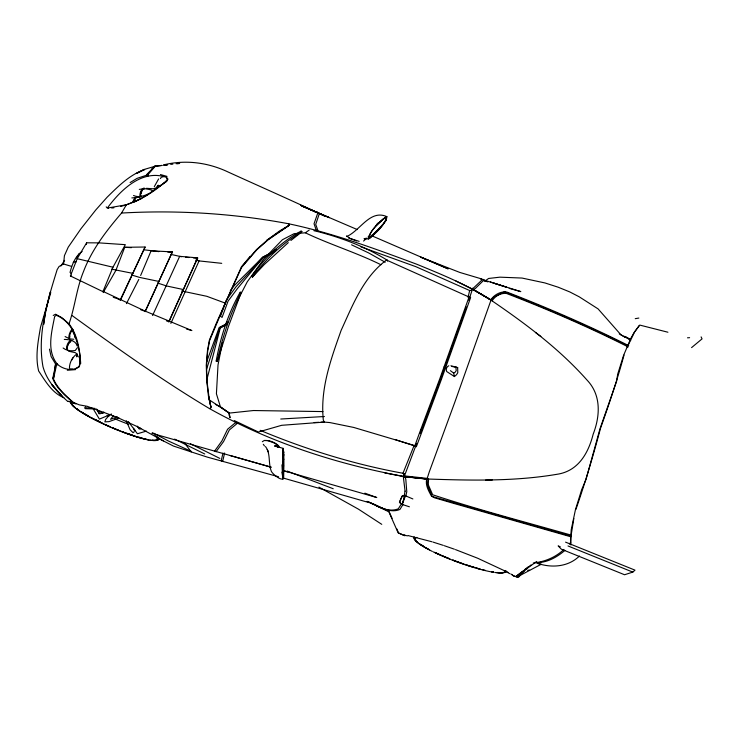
<?xml version="1.0" encoding="UTF-8"?>
<svg xmlns="http://www.w3.org/2000/svg" width="739" height="739" viewBox="0 0 739 739"><rect width="100%" height="100%" fill="white"/><g stroke="black" fill="none" stroke-linecap="round" stroke-linejoin="round"><path stroke-width="1.11" d="M282.483 472.683L282.501 468.489M161.795 165.416L155.319 166.127L148.022 174.589L147.994 176.002L146.618 176.316L146.534 174.875L154.627 166.367L151.652 169.203M283.416 474.493L283.416 465.635M283.794 459.316L283.896 454.67M282.575 461.903L282.529 476.304M283.684 466.004L283.831 459.095M229.145 412.944L229.099 415.087L230.106 417.747L229.145 412.944L209.34 399.91L206.957 380.881L206.523 365.325L207.705 350.979L209.654 340.42L225.34 303.147L241.57 267.435L256.756 249.856L267.952 239.99L288.847 225.46L289.282 224.665L288.663 223.778C233.681 213.414 177.406 209.885 121.547 213.054C106.388 230.78 91.738 249.69 83.452 271.693C76.56 288.441 74.999 306.842 69.013 323.839C77.761 335.1 79.655 349.741 80.717 363.542M282.603 461.958L282.732 455.547M283.656 465.875L283.388 475.094M283.425 473.468L283.508 471.537M69.438 368.087C69.448 362.941 72.117 357.584 76.209 354.461M282.751 455.926L283.222 448.379L274.492 445.913L279.628 447.428L275.97 445.589L278.723 447.409M214.439 451.298L221.848 441.026L227.594 429.211L235.335 422.782L236.942 423.65L229.358 429.95L223.557 441.571L216.019 451.751M283.333 476.064C284.912 484.304 271.509 473.579 271.13 470.734C268.165 462.919 270.788 453.524 265.513 446.568M53.596 373.777L53.06 378.479L55.48 364.539L56.764 363.579L57.633 364.484L56.432 365.528L53.448 378.95C57.716 388.954 66.824 396.603 74.796 403.67L76.2 403.697L73.54 403.152C65.789 395.882 56.395 388.548 52.681 378.229L53.448 378.95L55.48 364.539L56.432 365.528M282.954 451.39L283.222 449.127L283.85 452.813M86.398 244.544L86.62 242.808L98.906 242.872L125.316 244.664L112.965 267.222L102.933 291.646L70.417 275.97L77.179 258.678L86.62 242.808M387.698 261.301L387.532 260.193L386.211 260.202L383.707 262.197C362.443 279.481 352.3 306.094 341.141 330.351C331.395 357.888 320.883 386.46 322.998 416.103L323.285 419.955L324.255 422.098L329.853 422.569L353.741 427.447L414.145 445.423L402.986 473.256L404.03 474.189L404.233 476.535L428.01 479.029C470.946 480.47 514.261 481.505 556.781 474.327C578.11 471.316 588.309 453.367 593.149 434.264C600.179 416.066 601.444 395.134 586.988 380.031C559.405 348.965 525.9 323.95 491.712 300.616L490.945 300.08C467.861 285.097 442.282 274.714 416.935 264.303C374.913 248.673 332.642 232.988 288.663 223.778M45.125 314.481L43.61 324.458L45.033 314.805L50.224 292.034M67.304 401.065C56.875 391.522 46.723 380.631 42.973 366.636C37.061 333.806 47.582 300.708 57.152 269.615L59.083 266.474L63.572 263.999L64.422 255.666L68.237 247.159L80.985 228.711L95.839 209.894L107.118 197.221C118.222 186.33 129.63 174.746 144.659 169.536L136.373 173.536L143.819 169.554L154.627 166.367M217.211 361.547L217.266 361.26C222.365 337.437 229.968 314.057 241.228 292.404L240.157 292.238C228.129 313.502 220.508 337.067 216.185 361.048L217.211 361.547L228.563 326.176L241.228 292.404M222.347 342.878L218.014 364.955L216.416 393.795L220.444 406.884L229.201 413.147M573.843 518.464L570.794 537.308L570.887 544.985M409.406 506.797L402.016 504.367L402.108 503.906M206.55 380.779L220.25 328.079L226.965 324.504L227.658 322.296L226.993 322.195L225.801 324.116L219.178 327.506L206.44 362.415M224.628 453.016L222.79 460.84L223.298 461.57M222.993 453.109L221.266 460.425L221.774 461.145M627.374 345.741C587.357 325.733 546.139 308.218 504.534 291.785L495.01 296.478L490.945 300.08L472.461 289.171L470.965 290.519L469.653 290.529L468.046 297.364M472.443 289.041L470.919 290.529L472.443 289.041L491.075 299.932L454.938 401.868L429.331 471.741L427.003 479.001L427.632 485.477L432.066 496.442L570.462 535.96M402.247 504.331L405.36 496.128L402.192 496.248L399.448 502.585L402.247 504.331L403.254 500.83M575.921 509.383C585.168 482.678 593.232 455.751 600.484 428.38C609.102 404.076 617.305 379.874 624.03 355.053M206.587 369.232L219.742 327.848L226.467 324.273L227.658 322.296M226.993 322.195L226.3 324.347L219.686 327.737M402.016 504.367L405.203 495.167M50.788 292.561L40.516 327.211C38.049 341.658 35.112 356.457 38.65 370.996C45.356 381.075 52.099 393.019 63.831 397.665M82.094 251.472C75.193 256.147 72.062 264.599 70.039 272.386L71.461 273.864M416.713 443.317L404.233 476.535C336.43 464.074 269.698 442.347 209.46 408.575C161.961 380.206 116.919 347.977 72.117 315.581M77.383 355.182L76.791 356.882L77.142 353.944L75.193 352.623L68.551 351.228M159.282 438.837L173.416 446.042L191.198 451.898L184.916 443.428M141.02 193.6L141.639 191.854M468.785 300.21L472.461 289.171L455.797 280.94M133.454 202.32L134.11 200.528A5.459 1.58 -70.6 0 1 137.463 197.424L139.828 197.516M420.214 433.627L440.509 379.264L466.327 306.99M384.742 472.923L404.131 476.627L404.242 473.487L404.131 476.627L427.031 479.158L427.262 478.392L404.409 475.888M154.294 186.653L158.608 178.949M117.261 298.676L120.485 300.173L145.103 247.02L124.725 247.288L115.875 270.391L103.201 292.579M170.866 323.405L199.077 260.913L221.728 263.333M168.908 321.992L197.627 257.874L179.669 256.331L152.567 315.535M627.199 347.201L634.589 332.023L639.725 325.068L667.917 332.227M77.419 347.681L75.258 350.498C71.212 351.274 66.381 350.683 63.129 348.004M140.641 275.499L151.107 250.798L172.381 251.888L145.158 311.636M145.13 311.535L172.381 251.888M120.318 299.766L145.103 247.02M110 414.385L105.695 419.355L104.873 421.858L109.021 421.646L119.034 418.015M197.627 257.874L168.797 321.641L166.58 320.948M288.847 225.46L279.453 231.021L267.703 239.732L256.544 249.551L241.311 267.13L216.592 322.601L209.377 340.143L207.465 350.72L206.283 365.075L206.726 380.567L208.426 395.984L210.966 407.291L210.652 408.251L209.46 408.575M138.821 279.397L126.434 303.618M315.239 212.352L315.645 211.52L318.491 212.823L319.128 214.255L315.719 224.397L317.853 230.402L316.181 229.958L314.038 223.751L317.613 213.534L317.04 212.158M403.725 498.391L405.064 495.638L412.879 498.945M289.282 224.665L288.792 225.663L266.853 240.138M383.476 223.825L386.238 219.603L386.645 218.088L386.432 217.22L385.721 217.321M483.324 280.266L483.712 279.554L480.433 278.991M237.33 300.921L247.26 281.808L263.712 259.084L282.427 239.732L294.177 233.653L305.364 232.813C330.074 244.6 356.383 252.581 380.945 264.728M151.56 191.9L152.068 190.93L151.634 190.117L149.158 189.443L144.604 188.657L139.292 189.396M385.379 221.312L386.469 218.319L386.063 217.414L385.13 217.442M483.98 280.026L475.177 288.616L473.274 289.485L471.722 288.681L473.634 287.877L482.438 279.545L490.761 282.187M157.019 187.494L158.312 185.184L155.994 187.992L153.167 188.778L146.442 188.306M73.004 357.75L71.498 360.392M76.81 257.819L79.332 253.394M141.592 198.532L126.378 204.795L121.547 213.054M252.433 277.143L252.599 276.866C266.132 259.047 282.501 243.039 301.909 231.723L301.069 231.113C281.226 241.727 264.691 257.939 251.768 276.22L252.433 277.143L264.285 264.553L288.265 242.623M73.3 331.515L72.265 329.76L71.369 331.211A5.69 1.709 -68.1 0 0 69.642 338.859L73.771 339.275M60.912 266.003L64.57 260.359M301.909 231.723L301.069 231.113M160.4 178.542L161.278 177.323M639.189 325.613L634.053 332.568L630.746 338.554L623.513 355.561L617.739 374.008L616.557 381.407L599.985 428.786L586.055 479.325L581.648 489.745L575.45 509.661L571.21 529.798L570.406 544.116M230.263 290.87L234.263 285.568L262.77 257.172L270.927 252.858L275.675 249.385L276.229 249.643L271.592 253.56L263.241 257.403L236 286.787L226.43 299.979L220.471 316.31L222.07 317.401L228.092 301.087L237.524 288.432L263.241 257.403L271.352 253.338L276.229 249.643M447.954 268.811L420.509 257.098L459.824 272.442L481.68 278.945M113.307 415.771L110.554 419.299L117.298 416.814M381.5 226.236L383.375 223.935M241.357 267.084L250.133 256.368M76.505 355.108L77.225 354.249M569.483 543.95L570.674 542.546M134.322 431.65L133.094 432.721L130.092 429.756L126.249 420.685M382.784 224.61L373.574 234.023L368.595 237.727M257.449 263.066L262.77 257.172L271.148 253.061L275.675 249.385M378.008 230.235L385.749 220.933L386.894 216.666C370.082 209.1 360.309 230.568 346.73 236.517M524.542 570.637L518.409 577.381L513.393 575.783L510.815 573.954M381.426 226.374L371.468 236.037L368.946 237.487L368.244 236.434M524.69 569.787L517.411 577.067L513.476 575.921L512.072 574.554M373.962 234.365L370.119 237.995L369.075 238.383L368.789 237.21C371.237 229.302 378.534 223.917 384.188 218.217M375.588 225.866L383.338 218.827L385.897 217.857L386.275 218.707C383.07 226.882 375.338 233.57 368.622 238.946L364.041 238.743L365.888 238.318M376.964 224.083L378.488 222.661M363.57 241.062L366.812 238.097M448.795 365.768A4.665 4.379 42.4 0 0 446.707 371.541L454.448 376.567L456.545 374.701L457.774 372.761L457.672 367.606L451.917 366.452M560.254 546.758L558.148 545.909L561.372 549.206L624.557 574.748L632.806 572.106L635.013 570.148L565.566 542.149M517.226 576.845L530.99 564.938M691.575 347.616L702.05 338.887L701.099 336.882M579.431 556.024C568.55 566.785 552.088 568.18 538.075 563.524M522.649 571.201L516.312 576.171L536.773 561.437M524.468 569.778L528.089 566.933M290.898 240.48L300.791 232.748M563.977 549.391C555.543 557.409 544.615 561.852 533.281 563.007M564.882 550.444C556.522 557.548 546.001 563.506 534.685 562.462M152.742 432.657L151.883 433.313L271.056 467.14M305.355 232.803L309.207 230.06M166.94 181.129L146.387 195.438L137.62 200.417M484.867 281.143L488.608 278.464L499.934 277.162L522.048 278.058L544.957 282.945L558.13 287.194L569.741 291.914L579.154 296.773L598.082 308.893L621.287 335.22M262.317 441.737L264.322 440.444C269.541 440.148 274.871 442.301 278.705 445.802M130.101 182.561L137.131 178.33L147.846 174.783M159.245 186.367L165.822 181.896L167.43 179.494L166.432 177.351C142.313 168.963 121.122 189.59 107.922 207.262L108.245 208.361M450.393 370.664L453.663 373.075L455.187 372.197L456.203 370.673L455.88 366.932M75.849 368.678L79.341 366.803C81.974 355.635 77.53 343.912 74.149 333.271C70.547 325.382 64.413 318.407 56.182 315.257L54.64 316.606C51.712 331.931 46.381 350.619 57.273 364.115C62.778 369.334 72.958 371.865 79.064 366.387L80.172 362.988L79.877 359.006L78.704 356.161M53.226 315.47L55.564 314.214L61.956 317.724L69.013 323.839M517.309 576.891L541.299 564.226L537.105 563.284M135.015 430.098L134.387 430.394L133.676 428.214M103.848 412.113L99.839 413.886L96.578 408.972M148.622 193.784C143.976 195.937 138.489 197.876 133.519 195.484M111.58 414.034L99.395 419.105L93.068 408.621M134.295 201.969L136.817 200.934M70.417 275.97L71.203 275.665M146.377 431.105L137.436 433.756L128.244 421.498M63.572 263.999L71.591 266.4M162.164 177.055L163.938 176.529M324.421 416.51L280.746 419.022M120.586 206.458C138.276 201.913 155.051 191.789 168.021 179.161L166.432 177.351M73.263 262.41L76.376 261.735M126.378 204.795L107.294 208.065L106.204 206.874M148.022 174.589L146.534 174.875L155.319 166.127L154.1 166.478L162.137 165.444M635.235 318.675L638.838 318.056M403.42 495.583L402.367 495.684L401.065 498.335L399.531 501.855L400.104 502.612M131.847 197.913L137.463 197.424M386.894 216.666C379.162 221.367 371.652 229.155 368.327 237.718L368.622 238.946M163.624 164.871C185.443 159.522 207.955 162.423 228.194 172.048C260.599 186.819 293.217 201.073 325.382 216.361L317.262 212.749M170.727 164.4L172.871 164.132M176.085 163.735L179.291 163.337M177.563 163.735L179.669 163.476M163.652 165.222L167.651 164.76M140.964 428.879L139.265 429.054L137.389 426.172M165.12 165.139L167.162 164.936M111.663 208.019L113.935 207.798M324.255 422.098L281.661 425.304L258.354 432.01L234.217 420.556M67.304 370.257L75.572 369.629M687.501 337.815L689.598 337.686M314.13 422.551L318.731 422.311M321.04 422.191L324.486 422.006M527.581 570.249L529.641 570.175M485.495 480.165L492.285 479.981M131.422 247.667L124.725 247.288M322.952 411.577L253.477 410.533L229.293 413.092L220.444 406.884L215.372 404.335M64.284 339.423C69.004 339.45 75.821 340.402 77.105 345.87M264.571 440.546L267.832 440.62L274.631 443.16L278.501 445.839M94.5 408.944L85.382 408.676L84.514 407.734M158.867 251.629L143.957 249.791M167.744 252.073L172.483 252.313M72.579 369.121L69.928 368.946M95.008 408.408L86.13 407.863L85.419 406.736M185.674 257.246L188.972 257.532M193.369 257.911L197.71 258.281M71.406 402.044L67.886 401.295L73.53 402.515L79.35 404.88L87.1 406.274L116.845 417.23L137.334 426.634L163.374 440.906M404.131 476.627L427.003 479.001M622.857 336.263L625.083 336.513L629.499 339.09L630.681 340.503M624.316 337.067L626.561 337.326L630.108 339.377M404.307 535.332L407.725 535.84M171.254 254.465L181.471 256.756M216.185 361.048L217.266 361.26M402.986 473.256C353.953 464.36 306.103 449.515 260.156 430.31M77.179 258.678L112.965 267.222M313.927 230.707L318.666 231.824C342.914 238.17 366.479 247.232 387.799 260.544M195.733 260.119L199.077 260.913M408.334 535.636L431.973 541.77M570.868 536.791L452.711 503.111L434.449 497.772L431.41 496.008C428.602 490.936 425.174 485.033 426.726 479.048L428.555 479.075L428.278 484.692L432.648 494.76C478.059 509.734 524.755 521.9 570.859 535.027M359.163 241.376L350.092 238.457L346.526 235.898M278.548 476.757L207.345 457.127L191.198 451.898M282.982 477.976L368.881 502.566M450.929 365.75L457.672 367.606M160.418 174.543L167.042 176.399M483.999 280.774L487.888 281.864M509.199 288.358L520.819 291.609L490.428 282.058L506.307 287.12L493.874 283.166M283.194 470.586L376.779 497.532L364.881 493.162M186.514 329.04L191.881 330.564L145.213 311.137L102.758 291.277M230.189 455.538L271.093 467.196M283.249 470.66L287.674 471.916M111.58 269.135L132.808 273.356M131.69 275.019L139.773 277.448L158.793 281.42M278.307 447.03L279.628 447.428M157.74 283.065L166.543 285.956L183.309 289.531M433.008 542.093L443.298 545.364M395.356 439.603L415.688 446.273L415.226 445.931M181.646 290.981L206.818 296.302L225.34 303.147M356.604 240.951L348.429 237.866M444.305 545.715L454.42 549.206M360.891 246.835L415.918 266.696L469.653 290.529M69.642 338.859L65.124 336.578M140.743 309.761L145.02 311.267M113.261 297.263L116.254 298.325M455.483 549.604L477.643 558.222L508.404 572.568M291.508 472.738L333.234 488.756M287.222 471.076L290.445 472.332M444.111 366.913L445.719 367.56M568.014 545.964L632.806 572.106M388.677 261.015L469.884 297.383M67.794 350.249L67.092 349.205A5.219 1.552 -67.9 0 1 68.903 343.053A5.219 1.552 -67.9 0 1 71.738 340.771M329.224 217.589L301.992 206.061L329.234 217.635M369.13 502.271L374.867 504.691L367.071 501.347M357.316 229.589L300.57 205.266L316.218 212.287M371.883 235.815L448.093 268.802M368.262 501.938L388.834 511.785L398.136 532.837L404.741 535.701L398.607 532.976L396.751 528.791M191.364 451.427L168.446 441.026L153.657 433.174M219.742 327.848L220.25 328.079M375.818 505.097L388.825 511.028L392.086 518.344M204.74 453.977L174.626 439.105M219.834 458.42L190.376 443.723M351.552 244.821L368.761 252.978L385.195 262.243M404.529 534.87L405.009 535.101M628.713 345.64C589.103 325.807 548.412 308.117 507.093 292.145C501.042 290.907 494.105 294.75 490.788 299.831L492.192 300.764C494.936 296.071 501.19 292.662 506.566 293.485C547.904 309.41 588.641 327.035 628.233 346.924M240.157 292.238L241.145 292.764M318.952 487.13L358.378 509.125L381.767 524.348M619.245 333.852L630.256 339.838M505.559 571.321L509.725 573.658M283.222 448.379L283.859 455.104M472.424 289.134L490.982 300.043M535.387 332.411L540.856 336.467M251.768 276.22L252.599 276.866M263.296 444.287L264.47 445.977M56.404 365.399L51.12 356.577L49.467 349.122M144.604 188.657L144.244 188.085A4.979 1.413 -70.8 0 0 141.574 191.383A4.979 1.413 -70.8 0 0 140.558 196.99M267.222 449.432L268.386 451.945L268.091 451.298M97.086 409.526L98.971 413.738M72.265 329.76L73.734 333.899M73.817 332.393L75.027 337.788M453.663 373.075L454.448 376.567M209.34 399.91L210.966 407.291L208.666 396.307M282.649 477.274L283.046 478.327L281.882 472.11M282.825 479.103L282.557 475.676M283.019 451.252C283.758 456.185 284.515 500.894 281.928 464.831M282.889 450.892L283.268 457.182M505.633 572.06A49.282 7.723 20.1 0 1 498.686 572.522M423.456 546.121A49.282 7.723 20.1 0 1 421.516 544.948M417.544 542.214A49.282 7.723 20.1 0 1 414.191 536.874M505.836 570.462A48.756 7.621 20.1 0 1 495.795 572.476M493.56 572.134A48.756 7.621 20.1 0 1 491.481 571.764M479.713 568.984A48.756 7.621 20.1 0 1 476.507 568.079M474.447 567.478A48.756 7.621 20.1 0 1 464.175 564.19M463.141 563.839A48.756 7.621 20.1 0 1 452.702 560.023A47.73 7.455 20.1 0 0 463.03 563.765M449.635 558.823A48.756 7.621 20.1 0 1 441.691 555.525M440.656 555.072A48.756 7.621 20.1 0 1 434.615 552.319M429.618 549.853A48.756 7.621 20.1 0 1 423.696 546.611M422.708 546.029A48.756 7.621 20.1 0 1 414.533 537.475M504.728 570.508A47.739 7.445 20.1 0 1 494.927 572.476M493.698 572.291A47.739 7.445 20.1 0 1 463.963 564.356M462.947 564.005A47.739 7.445 20.1 0 1 442.873 556.273M441.94 555.867A47.739 7.445 20.1 0 1 433.156 551.83M432.26 551.396A47.739 7.445 20.1 0 1 416.935 537.419M502.465 572.494A47.73 7.455 20.1 0 1 497.301 572.485M493.781 572.041A47.73 7.455 20.1 0 1 491.823 571.709M485.209 570.323A47.73 7.455 20.1 0 1 482.308 569.603M480.295 569.076A47.73 7.455 20.1 0 1 476.128 567.921M475.075 567.617A47.73 7.455 20.1 0 1 467.094 565.132M449.802 558.85A47.73 7.455 20.1 0 1 442.957 556.024M442.024 555.617A47.73 7.455 20.1 0 1 436.038 552.929M428.121 548.975A47.73 7.455 20.1 0 1 425.267 547.396M424.389 546.888A47.73 7.455 20.1 0 1 419.438 543.692M415.586 540.052A47.73 7.455 20.1 0 1 415.438 537.946M156.936 436.333A47.453 7.298 23.1 0 1 149.472 440.038M148.493 439.862A47.453 7.298 23.1 0 1 142.932 438.578M141.722 438.255A47.453 7.298 23.1 0 1 133.399 435.733M132.29 435.363A47.453 7.298 23.1 0 1 122.859 431.982M121.787 431.567A47.453 7.298 23.1 0 1 111.829 427.521M90.25 417.23A47.453 7.298 23.1 0 0 110.841 427.096A46.455 7.141 23.1 0 1 105.077 424.491M89.253 416.685A47.453 7.298 23.1 0 1 70.972 402.219M158.654 437.645A47.961 7.399 23.1 0 1 152.52 440.278M142.156 438.088A47.961 7.399 23.1 0 1 139.144 437.239M132.623 435.169A47.961 7.399 23.1 0 1 127.413 433.359M100.116 421.895A47.961 7.399 23.1 0 1 94.98 419.364M87.147 415.198A47.961 7.399 23.1 0 1 85.234 414.108M83.415 413.046A47.961 7.399 23.1 0 1 81.706 412.002M78.704 410.062A47.961 7.399 23.1 0 1 76.921 408.824M75.35 407.66A47.961 7.399 23.1 0 1 70.658 401.665M155.088 435.502A46.455 7.131 23.1 0 1 149.897 440.167M148.631 439.954A46.455 7.131 23.1 0 1 111.755 427.687M110.785 427.271A46.455 7.131 23.1 0 1 77.013 409.267M76.283 408.713A46.455 7.131 23.1 0 1 71.757 402.931M157.074 437.562A46.455 7.141 23.1 0 1 152.271 440.222M148.724 439.751A46.455 7.141 23.1 0 1 141.131 437.996M140.188 437.737A46.455 7.141 23.1 0 1 121.602 431.447M118.711 430.31A46.455 7.141 23.1 0 1 111.848 427.484M103.164 423.613A46.455 7.141 23.1 0 1 90.712 417.406M89.724 416.87A46.455 7.141 23.1 0 1 82.528 412.713M79.618 410.829A46.455 7.141 23.1 0 1 77.105 409.064M73.854 406.348A46.455 7.141 23.1 0 1 71.859 402.718M140.318 428.103A42.077 6.79 23.2 0 1 138.239 427.502M128.762 424.334A42.077 6.79 23.2 0 1 114.767 418.764M108.975 416.168A42.077 6.79 23.2 0 1 107.081 415.281M103.201 413.406A42.077 6.79 23.2 0 1 97.391 410.404M132.9 201.923A4.369 1.266 -70.6 0 1 135.782 197.562M134.295 200.722A4.813 1.386 -70.6 0 1 136.9 197.498M140.678 196.482A4.434 1.266 -70.8 0 1 140.595 195.281M140.89 193.572A4.434 1.266 -70.8 0 1 142.719 189.378A4.434 1.266 -70.8 0 1 144.253 188.999M141.029 195.881A4 1.145 -70.8 0 1 140.198 193.175A4 1.145 -70.8 0 1 142.858 188.621M69.568 337.705A4.545 1.367 -68.1 0 1 69.346 334.24A4.545 1.367 -68.1 0 1 71.997 329.465M69.752 337.474A5.007 1.506 -68.1 0 1 69.835 336.236M71.498 331.534A5.007 1.506 -68.1 0 1 73.096 329.446M67.295 348.891A4.194 1.256 -67.9 0 1 67.711 343.755A4.194 1.256 -67.9 0 1 70.491 342.212M67.452 349.455A4.646 1.386 -67.9 0 1 67.48 346.831M68.09 344.91A4.646 1.386 -67.9 0 1 70.796 341.039M405.074 491.158L404.242 495.463L405.85 496.054L406.783 491.74L405.822 479.491L405.129 476.775L403.291 476.461L405.074 491.158M420.556 430.08L414.653 446.291L416.353 446.744L441.386 379.476L470.623 297.54L469.136 296.755L439.733 378.931L420.556 430.08M402.792 504.802L399.919 509.457C391.707 512.977 382.71 508.663 375.301 505.033C382.045 508.829 390.746 511.933 398.303 508.811L401.212 504.174L402.792 504.802M61.882 395.993L51.933 384.733L61.882 395.993"/></g></svg>
